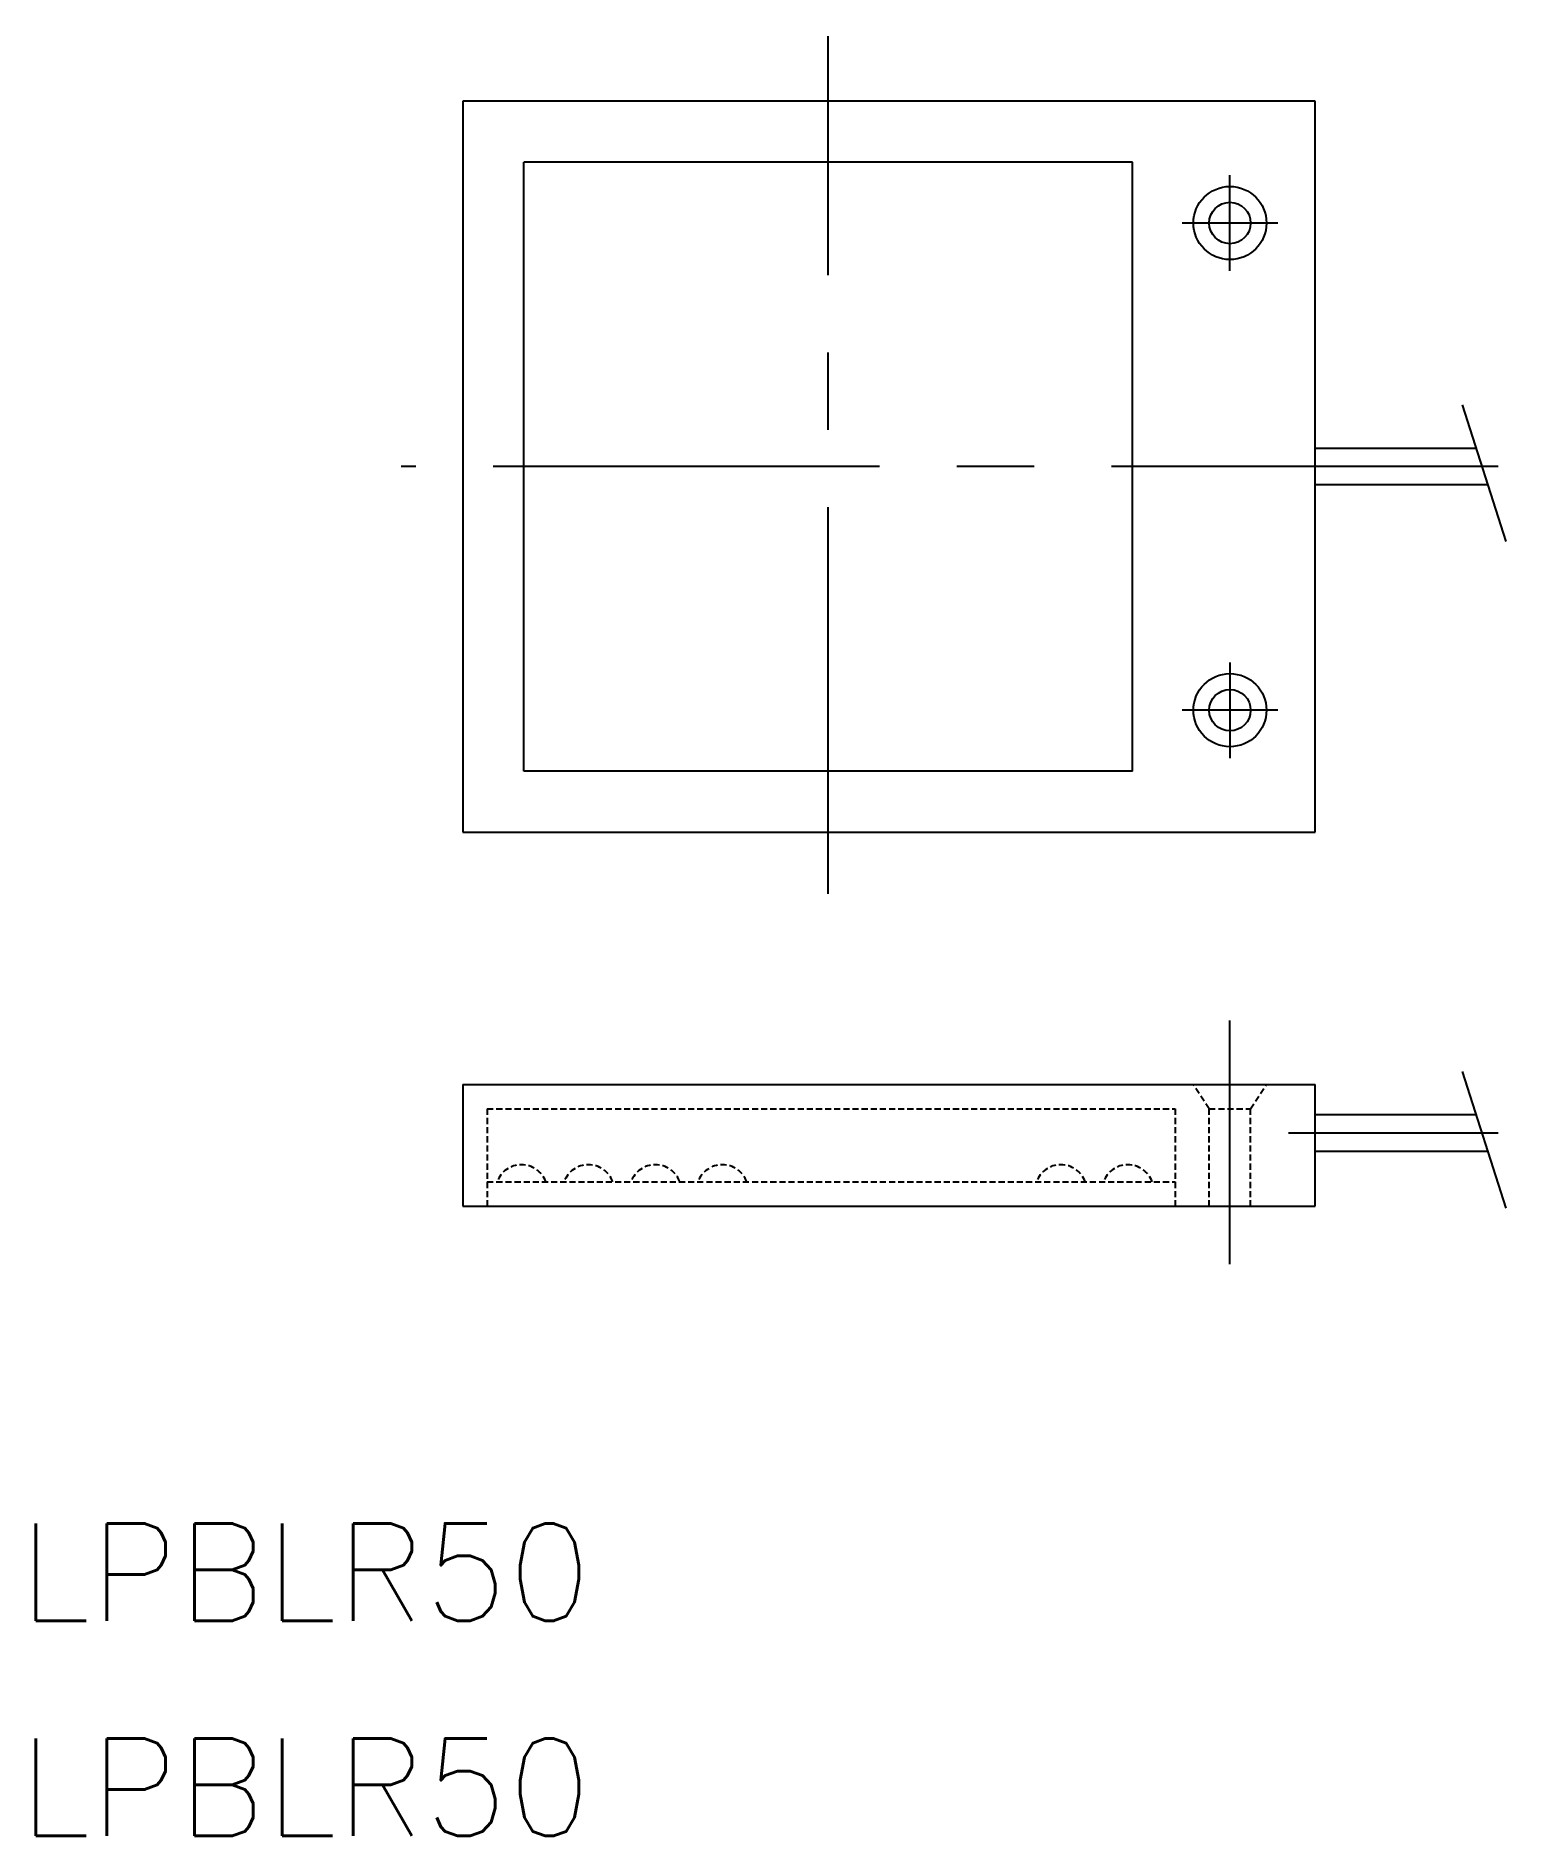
# Model space of a CAD drawing. Extents: x 15 to 135, y 33 to 180.
import ezdxf

# ---------------------------------------------------------------- set-up
doc = ezdxf.new("R2010")
doc.units = 0
doc.linetypes.add('CENTER', pattern=[50.8, 31.75, -6.35, 6.35, -6.35])
doc.linetypes.add('DASHED', pattern=[0.75, 0.5, -0.25])
doc.layers.get('0').update_dxf_attribs({"linetype": 'CONTINUOUS'})
doc.layers.add('CENTER', color=1, linetype='CENTER')
doc.styles.get("Standard").update_dxf_attribs({"font": 'txt.shx', "bigfont": 'extfont.shx'})

msp = doc.modelspace()

# ---------------------------------------------------------------- linework, layer by layer
for p, q in [((119.76, 174.94), (49.76, 174.94)), ((49.76, 174.94), (49.76, 114.94)), ((119.76, 114.94), (119.76, 174.94)), ((54.76, 119.94), (54.76, 169.94)), ((104.76, 169.94), (54.76, 169.94)), ((104.76, 119.94), (104.76, 169.94)), ((132.98, 146.44), (119.76, 146.44)), ((133.94, 143.44), (119.76, 143.44)), ((104.76, 119.94), (54.76, 119.94)), ((49.76, 114.94), (119.76, 114.94)), ((49.76, 94.21), (49.76, 84.21)), ((49.76, 94.21), (119.76, 94.21)), ((119.76, 84.21), (119.76, 94.21)), ((132.98, 91.71), (119.76, 91.71)), ((133.94, 88.71), (119.76, 88.71)), ((49.76, 84.21), (119.76, 84.21))]:
    msp.add_line(p, q)
at = {"color": 3}
for p, q in [((131.84, 150.01), (135.43, 138.78)), ((131.84, 95.28), (135.43, 84.05))]:
    msp.add_line(p, q, dxfattribs=at)
at = {"color": 3, "linetype": 'DASHED'}
for p, q in [((111.06, 92.21), (109.76, 94.21)), ((114.46, 92.21), (115.76, 94.21)), ((51.76, 92.21), (51.76, 84.21)), ((51.76, 92.21), (108.26, 92.21)), ((108.26, 92.21), (108.26, 84.21)), ((111.06, 84.21), (111.06, 92.21)), ((111.06, 92.21), (114.46, 92.21)), ((114.46, 84.21), (114.46, 92.21)), ((51.76, 86.21), (108.26, 86.21))]:
    msp.add_line(p, q, dxfattribs=at)
for centre, radius in [((112.76, 164.94), 3), ((112.76, 164.94), 1.7), ((112.76, 124.94), 3), ((112.76, 124.94), 1.7)]:
    msp.add_circle(centre, radius)
for centre in [(54.57, 85.49), (60.07, 85.49), (65.57, 85.49), (71.07, 85.49), (98.87, 85.49), (104.37, 85.49)]:
    msp.add_arc(centre, 2.13, 20.016, 159.984, dxfattribs=at)
at = {"layer": 'CENTER', "color": 1, "linetype": 'CENTER'}
for p, q in [((79.76, 109.85), (79.76, 180.29)), ((112.76, 161.01), (112.76, 168.87)), ((116.69, 164.94), (108.83, 164.94)), ((134.79, 144.94), (44.7, 144.94)), ((112.76, 128.87), (112.76, 121.01)), ((116.69, 124.94), (108.83, 124.94)), ((112.76, 79.45), (112.76, 99.47)), ((134.79, 90.21), (117.57, 90.21))]:
    msp.add_line(p, q, dxfattribs=at)

# ---------------------------------------------------------------- texts
for p in [(13.33, 50.17), (13.33, 32.51)]:
    msp.add_text('LPBLR50', height=8).set_placement(p)

doc.saveas('drawing.dxf')
